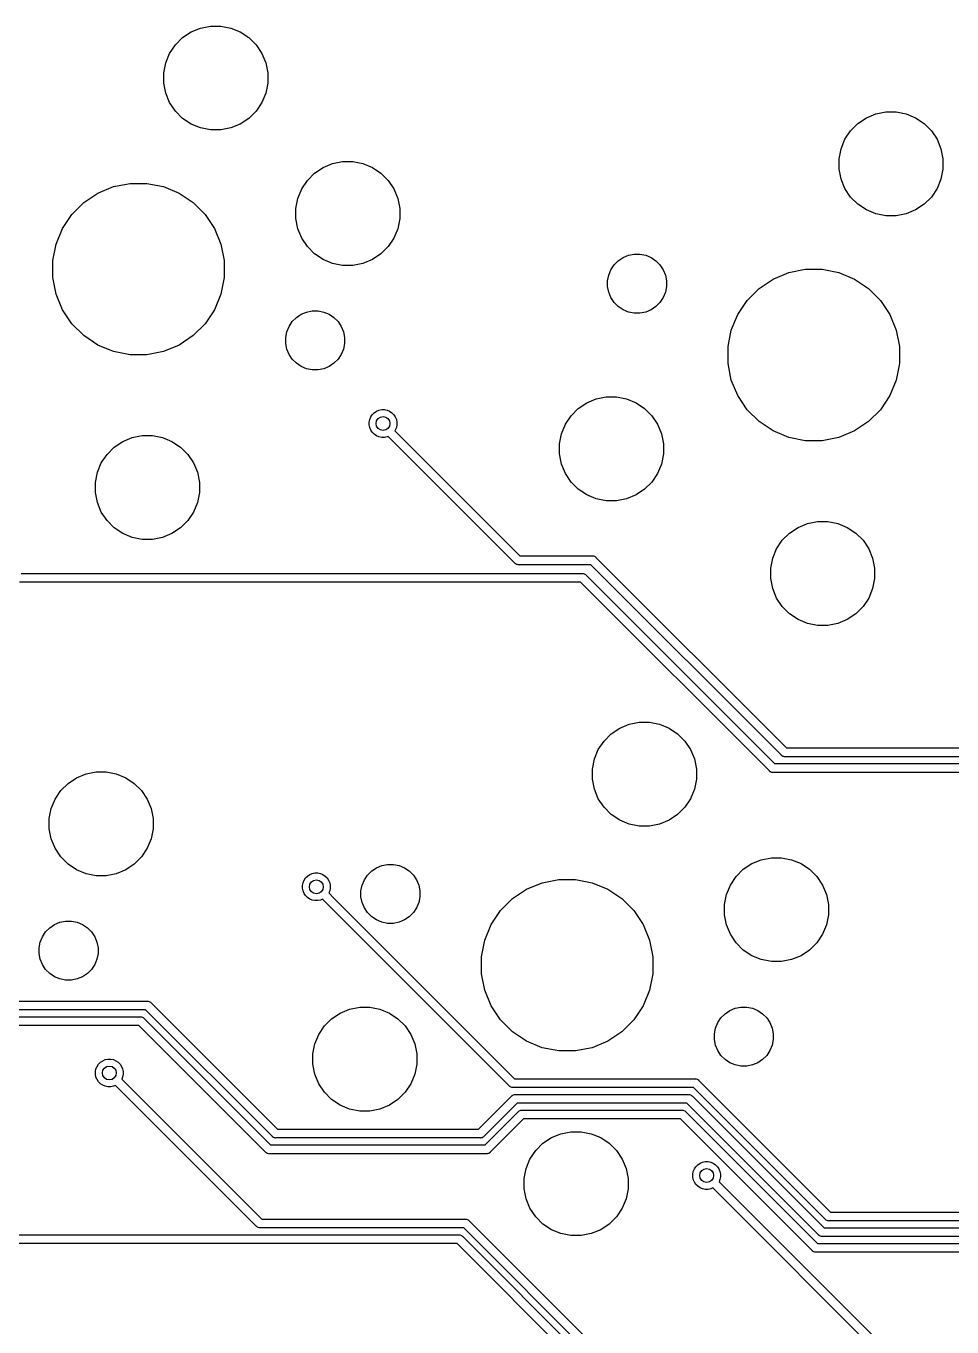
# Model space of a CAD drawing. Extents: x 0.3 to 11, y -13.3 to 4.6.
# Drawn here: x 1.891 to 2.943, y -9.571 to -8.092 of the extents above; entities that cross this region are included whole.
import ezdxf

# ---------------------------------------------------------------- set-up
doc = ezdxf.new("R2010")
doc.units = 0
doc.header["$MEASUREMENT"] = 0
doc.layers.add('BLACK', color=7, linetype='CONTINUOUS')

msp = doc.modelspace()

# ---------------------------------------------------------------- linework, layer by layer
at = {"layer": 'BLACK', "linetype": 'CONTINUOUS'}
for p, q in [((2.06868, -8.10551), (2.07835, -8.09904)), ((2.07835, -8.09904), (2.0891, -8.09459)), ((2.0891, -8.09459), (2.10051, -8.09232)), ((2.10051, -8.09232), (2.11214, -8.09232)), ((2.11214, -8.09232), (2.12355, -8.09459)), ((2.12355, -8.09459), (2.1343, -8.09904)), ((2.1343, -8.09904), (2.14397, -8.10551)), ((2.05399, -8.1234), (2.06046, -8.11373)), ((2.06046, -8.11373), (2.06868, -8.10551)), ((2.14397, -8.10551), (2.1522, -8.11373)), ((2.1522, -8.11373), (2.15866, -8.1234)), ((2.04954, -8.13415), (2.05399, -8.1234)), ((2.15866, -8.1234), (2.16311, -8.13415)), ((2.04727, -8.14556), (2.04954, -8.13415)), ((2.04727, -8.15719), (2.04727, -8.14556)), ((2.16311, -8.13415), (2.16538, -8.14556)), ((2.16538, -8.14556), (2.16538, -8.15719)), ((2.04954, -8.1686), (2.04727, -8.15719)), ((2.16538, -8.15719), (2.16311, -8.1686)), ((2.05399, -8.17935), (2.04954, -8.1686)), ((2.16311, -8.1686), (2.15866, -8.17935)), ((2.06046, -8.18902), (2.05399, -8.17935)), ((2.06868, -8.19725), (2.06046, -8.18902)), ((2.1522, -8.18902), (2.14397, -8.19725)), ((2.15866, -8.17935), (2.1522, -8.18902)), ((2.8564, -8.19229), (2.86781, -8.19002)), ((2.86781, -8.19002), (2.87945, -8.19002)), ((2.87945, -8.19002), (2.89086, -8.19229)), ((2.07835, -8.20371), (2.06868, -8.19725)), ((2.0891, -8.20816), (2.07835, -8.20371)), ((2.1343, -8.20371), (2.12355, -8.20816)), ((2.14397, -8.19725), (2.1343, -8.20371)), ((2.82776, -8.21143), (2.83599, -8.20321)), ((2.83599, -8.20321), (2.84566, -8.19674)), ((2.84566, -8.19674), (2.8564, -8.19229)), ((2.89086, -8.19229), (2.9016, -8.19674)), ((2.9016, -8.19674), (2.91128, -8.20321)), ((2.91128, -8.20321), (2.9195, -8.21143)), ((2.10051, -8.21043), (2.0891, -8.20816)), ((2.11214, -8.21043), (2.10051, -8.21043)), ((2.12355, -8.20816), (2.11214, -8.21043)), ((2.81684, -8.23185), (2.8213, -8.2211)), ((2.8213, -8.2211), (2.82776, -8.21143)), ((2.9195, -8.21143), (2.92596, -8.2211)), ((2.92596, -8.2211), (2.93042, -8.23185)), ((2.81458, -8.24326), (2.81684, -8.23185)), ((2.93042, -8.23185), (2.93269, -8.24326)), ((2.22842, -8.25309), (2.23917, -8.24864)), ((2.23917, -8.24864), (2.25058, -8.24637)), ((2.25058, -8.24637), (2.26221, -8.24637)), ((2.26221, -8.24637), (2.27362, -8.24864)), ((2.27362, -8.24864), (2.28437, -8.25309)), ((2.81458, -8.25489), (2.81458, -8.24326)), ((2.93269, -8.24326), (2.93269, -8.25489)), ((2.21053, -8.26778), (2.21875, -8.25955)), ((2.21875, -8.25955), (2.22842, -8.25309)), ((2.28437, -8.25309), (2.29404, -8.25955)), ((2.29404, -8.25955), (2.30227, -8.26778)), ((2.81684, -8.2663), (2.81458, -8.25489)), ((2.93269, -8.25489), (2.93042, -8.2663)), ((1.97242, -8.28222), (1.99015, -8.27487)), ((1.99015, -8.27487), (2.00898, -8.27113)), ((2.00898, -8.27113), (2.02817, -8.27113)), ((2.02817, -8.27113), (2.047, -8.27487)), ((2.047, -8.27487), (2.06473, -8.28222)), ((2.19961, -8.2882), (2.20406, -8.27745)), ((2.20406, -8.27745), (2.21053, -8.26778)), ((2.30227, -8.26778), (2.30873, -8.27745)), ((2.30873, -8.27745), (2.31318, -8.2882)), ((2.8213, -8.27705), (2.81684, -8.2663)), ((2.82776, -8.28672), (2.8213, -8.27705)), ((2.92596, -8.27705), (2.9195, -8.28672)), ((2.93042, -8.2663), (2.92596, -8.27705)), ((1.94289, -8.30646), (1.95646, -8.29288)), ((1.95646, -8.29288), (1.97242, -8.28222)), ((2.06473, -8.28222), (2.08069, -8.29288)), ((2.08069, -8.29288), (2.09426, -8.30646)), ((2.19734, -8.29961), (2.19961, -8.2882)), ((2.31318, -8.2882), (2.31545, -8.29961)), ((2.83599, -8.29495), (2.82776, -8.28672)), ((2.84566, -8.30141), (2.83599, -8.29495)), ((2.91128, -8.29495), (2.9016, -8.30141)), ((2.9195, -8.28672), (2.91128, -8.29495)), ((1.93222, -8.32242), (1.94289, -8.30646)), ((2.09426, -8.30646), (2.10493, -8.32242)), ((2.19734, -8.31124), (2.19734, -8.29961)), ((2.31545, -8.29961), (2.31545, -8.31124)), ((2.8564, -8.30586), (2.84566, -8.30141)), ((2.86781, -8.30813), (2.8564, -8.30586)), ((2.87945, -8.30813), (2.86781, -8.30813)), ((2.89086, -8.30586), (2.87945, -8.30813)), ((2.9016, -8.30141), (2.89086, -8.30586)), ((1.92488, -8.34015), (1.93222, -8.32242)), ((2.10493, -8.32242), (2.11227, -8.34015)), ((2.19961, -8.32265), (2.19734, -8.31124)), ((2.20406, -8.3334), (2.19961, -8.32265)), ((2.31318, -8.32265), (2.30873, -8.3334)), ((2.31545, -8.31124), (2.31318, -8.32265)), ((2.21053, -8.34307), (2.20406, -8.3334)), ((2.30873, -8.3334), (2.30227, -8.34307)), ((1.92113, -8.35897), (1.92488, -8.34015)), ((2.11227, -8.34015), (2.11601, -8.35897)), ((2.21875, -8.3513), (2.21053, -8.34307)), ((2.22842, -8.35776), (2.21875, -8.3513)), ((2.29404, -8.3513), (2.28437, -8.35776)), ((2.30227, -8.34307), (2.29404, -8.3513)), ((2.56924, -8.35547), (2.57534, -8.35294)), ((2.57534, -8.35294), (2.58181, -8.35166)), ((2.58181, -8.35166), (2.58841, -8.35166)), ((2.58841, -8.35166), (2.59488, -8.35294)), ((2.59488, -8.35294), (2.60098, -8.35547)), ((1.92113, -8.37817), (1.92113, -8.35897)), ((2.11601, -8.35897), (2.11601, -8.37817)), ((2.23917, -8.36221), (2.22842, -8.35776)), ((2.25058, -8.36448), (2.23917, -8.36221)), ((2.26221, -8.36448), (2.25058, -8.36448)), ((2.27362, -8.36221), (2.26221, -8.36448)), ((2.28437, -8.35776), (2.27362, -8.36221)), ((2.55542, -8.36929), (2.55909, -8.3638)), ((2.55909, -8.3638), (2.56376, -8.35914)), ((2.56376, -8.35914), (2.56924, -8.35547)), ((2.60098, -8.35547), (2.60647, -8.35914)), ((2.60647, -8.35914), (2.61113, -8.3638)), ((2.61113, -8.3638), (2.6148, -8.36929)), ((2.75746, -8.37258), (2.77628, -8.36883)), ((2.77628, -8.36883), (2.79548, -8.36883)), ((2.79548, -8.36883), (2.8143, -8.37258)), ((1.92488, -8.39699), (1.92113, -8.37817)), ((2.11601, -8.37817), (2.11227, -8.39699)), ((2.55161, -8.38186), (2.5529, -8.37538)), ((2.55161, -8.38846), (2.55161, -8.38186)), ((2.5529, -8.37538), (2.55542, -8.36929)), ((2.6148, -8.36929), (2.61732, -8.37538)), ((2.61732, -8.37538), (2.61861, -8.38186)), ((2.61861, -8.38186), (2.61861, -8.38846)), ((2.72376, -8.39058), (2.73972, -8.37992)), ((2.73972, -8.37992), (2.75746, -8.37258)), ((2.8143, -8.37258), (2.83203, -8.37992)), ((2.83203, -8.37992), (2.84799, -8.39058)), ((1.93222, -8.41473), (1.92488, -8.39699)), ((2.11227, -8.39699), (2.10493, -8.41473)), ((2.5529, -8.39493), (2.55161, -8.38846)), ((2.55542, -8.40102), (2.5529, -8.39493)), ((2.61732, -8.39493), (2.6148, -8.40102)), ((2.61861, -8.38846), (2.61732, -8.39493)), ((2.71019, -8.40416), (2.72376, -8.39058)), ((2.84799, -8.39058), (2.86157, -8.40416)), ((2.55909, -8.40651), (2.55542, -8.40102)), ((2.56376, -8.41118), (2.55909, -8.40651)), ((2.56924, -8.41484), (2.56376, -8.41118)), ((2.60647, -8.41118), (2.60098, -8.41484)), ((2.61113, -8.40651), (2.60647, -8.41118)), ((2.6148, -8.40102), (2.61113, -8.40651)), ((2.69953, -8.42012), (2.71019, -8.40416)), ((2.86157, -8.40416), (2.87223, -8.42012)), ((1.94289, -8.43069), (1.93222, -8.41473)), ((2.10493, -8.41473), (2.09426, -8.43069)), ((2.18965, -8.43382), (2.19332, -8.42833)), ((2.19332, -8.42833), (2.19799, -8.42367)), ((2.19799, -8.42367), (2.20347, -8.42)), ((2.20347, -8.42), (2.20957, -8.41747)), ((2.20957, -8.41747), (2.21604, -8.41619)), ((2.21604, -8.41619), (2.22264, -8.41619)), ((2.22264, -8.41619), (2.22911, -8.41747)), ((2.22911, -8.41747), (2.23521, -8.42)), ((2.23521, -8.42), (2.2407, -8.42367)), ((2.2407, -8.42367), (2.24536, -8.42833)), ((2.24536, -8.42833), (2.24903, -8.43382)), ((2.57534, -8.41737), (2.56924, -8.41484)), ((2.58181, -8.41866), (2.57534, -8.41737)), ((2.58841, -8.41866), (2.58181, -8.41866)), ((2.59488, -8.41737), (2.58841, -8.41866)), ((2.60098, -8.41484), (2.59488, -8.41737)), ((2.69218, -8.43785), (2.69953, -8.42012)), ((2.87223, -8.42012), (2.87957, -8.43785)), ((1.95646, -8.44426), (1.94289, -8.43069)), ((2.09426, -8.43069), (2.08069, -8.44426)), ((2.18584, -8.44639), (2.18713, -8.43991)), ((2.18713, -8.43991), (2.18965, -8.43382)), ((2.24903, -8.43382), (2.25155, -8.43991)), ((2.25155, -8.43991), (2.25284, -8.44639)), ((2.68844, -8.45667), (2.69218, -8.43785)), ((2.87957, -8.43785), (2.88332, -8.45667)), ((1.97242, -8.45492), (1.95646, -8.44426)), ((1.99015, -8.46227), (1.97242, -8.45492)), ((2.06473, -8.45492), (2.047, -8.46227)), ((2.08069, -8.44426), (2.06473, -8.45492)), ((2.18584, -8.45299), (2.18584, -8.44639)), ((2.18713, -8.45946), (2.18584, -8.45299)), ((2.25284, -8.45299), (2.25155, -8.45946)), ((2.25284, -8.44639), (2.25284, -8.45299)), ((2.68844, -8.47587), (2.68844, -8.45667)), ((2.88332, -8.45667), (2.88332, -8.47587)), ((2.00898, -8.46601), (1.99015, -8.46227)), ((2.02817, -8.46601), (2.00898, -8.46601)), ((2.047, -8.46227), (2.02817, -8.46601)), ((2.18965, -8.46555), (2.18713, -8.45946)), ((2.19332, -8.47104), (2.18965, -8.46555)), ((2.19799, -8.47571), (2.19332, -8.47104)), ((2.24536, -8.47104), (2.2407, -8.47571)), ((2.24903, -8.46555), (2.24536, -8.47104)), ((2.25155, -8.45946), (2.24903, -8.46555)), ((2.20347, -8.47937), (2.19799, -8.47571)), ((2.20957, -8.4819), (2.20347, -8.47937)), ((2.21604, -8.48319), (2.20957, -8.4819)), ((2.22264, -8.48319), (2.21604, -8.48319)), ((2.22911, -8.4819), (2.22264, -8.48319)), ((2.23521, -8.47937), (2.22911, -8.4819)), ((2.2407, -8.47571), (2.23521, -8.47937)), ((2.69218, -8.49469), (2.68844, -8.47587)), ((2.88332, -8.47587), (2.87957, -8.49469)), ((2.69953, -8.51243), (2.69218, -8.49469)), ((2.87957, -8.49469), (2.87223, -8.51243)), ((2.52797, -8.52061), (2.53872, -8.51616)), ((2.53872, -8.51616), (2.55013, -8.51389)), ((2.55013, -8.51389), (2.56176, -8.51389)), ((2.56176, -8.51389), (2.57317, -8.51616)), ((2.57317, -8.51616), (2.58392, -8.52061)), ((2.71019, -8.52839), (2.69953, -8.51243)), ((2.87223, -8.51243), (2.86157, -8.52839)), ((2.28422, -8.53406), (2.28642, -8.53186)), ((2.28642, -8.53186), (2.289, -8.53014)), ((2.289, -8.53014), (2.29186, -8.52895)), ((2.29186, -8.52895), (2.29491, -8.52835)), ((2.29491, -8.52835), (2.29801, -8.52835)), ((2.29801, -8.52835), (2.30105, -8.52895)), ((2.30105, -8.52895), (2.30392, -8.53014)), ((2.30392, -8.53014), (2.3065, -8.53186)), ((2.3065, -8.53186), (2.30869, -8.53406)), ((2.51008, -8.5353), (2.5183, -8.52707)), ((2.5183, -8.52707), (2.52797, -8.52061)), ((2.58392, -8.52061), (2.59359, -8.52707)), ((2.59359, -8.52707), (2.60182, -8.5353)), ((2.72376, -8.54196), (2.71019, -8.52839)), ((2.86157, -8.52839), (2.84799, -8.54196)), ((2.28071, -8.54254), (2.28131, -8.5395)), ((2.28071, -8.54565), (2.28071, -8.54254)), ((2.28131, -8.54869), (2.28071, -8.54565)), ((2.28131, -8.5395), (2.2825, -8.53664)), ((2.2825, -8.53664), (2.28422, -8.53406)), ((2.30869, -8.53406), (2.31041, -8.53664)), ((2.31041, -8.53664), (2.3116, -8.5395)), ((2.3116, -8.5395), (2.3122, -8.54254)), ((2.3122, -8.54565), (2.3116, -8.54869)), ((2.3122, -8.54254), (2.3122, -8.54565)), ((2.49916, -8.55572), (2.50361, -8.54497)), ((2.50361, -8.54497), (2.51008, -8.5353)), ((2.60182, -8.5353), (2.60828, -8.54497)), ((2.60828, -8.54497), (2.61273, -8.55572)), ((2.73972, -8.55262), (2.72376, -8.54196)), ((2.84799, -8.54196), (2.83203, -8.55262)), ((2.00071, -8.56448), (2.01145, -8.56002)), ((2.01145, -8.56002), (2.02286, -8.55776)), ((2.02286, -8.55776), (2.0345, -8.55776)), ((2.0345, -8.55776), (2.04591, -8.56002)), ((2.04591, -8.56002), (2.05665, -8.56448)), ((2.2825, -8.55155), (2.28131, -8.54869)), ((2.28422, -8.55413), (2.2825, -8.55155)), ((2.28642, -8.55633), (2.28422, -8.55413)), ((2.289, -8.55805), (2.28642, -8.55633)), ((2.29186, -8.55924), (2.289, -8.55805)), ((2.29491, -8.55984), (2.29186, -8.55924)), ((2.29801, -8.55984), (2.29491, -8.55984)), ((2.30105, -8.55924), (2.29801, -8.55984)), ((2.30212, -8.5588), (2.30105, -8.55924)), ((2.44629, -8.70297), (2.30212, -8.5588)), ((2.31041, -8.55155), (2.30985, -8.55239)), ((2.30985, -8.55239), (2.45207, -8.69461)), ((2.3116, -8.54869), (2.31041, -8.55155)), ((2.49689, -8.56713), (2.49916, -8.55572)), ((2.61273, -8.55572), (2.615, -8.56713)), ((2.75746, -8.55997), (2.73972, -8.55262)), ((2.77628, -8.56371), (2.75746, -8.55997)), ((2.8143, -8.55997), (2.79548, -8.56371)), ((2.83203, -8.55262), (2.8143, -8.55997)), ((1.98281, -8.57916), (1.99103, -8.57094)), ((1.99103, -8.57094), (2.00071, -8.56448)), ((2.05665, -8.56448), (2.06633, -8.57094)), ((2.06633, -8.57094), (2.07455, -8.57916)), ((2.49689, -8.57876), (2.49689, -8.56713)), ((2.615, -8.56713), (2.615, -8.57876)), ((2.79548, -8.56371), (2.77628, -8.56371)), ((1.97189, -8.59958), (1.97635, -8.58884)), ((1.97635, -8.58884), (1.98281, -8.57916)), ((2.07455, -8.57916), (2.08101, -8.58884)), ((2.08101, -8.58884), (2.08547, -8.59958)), ((2.49916, -8.59017), (2.49689, -8.57876)), ((2.50361, -8.60092), (2.49916, -8.59017)), ((2.61273, -8.59017), (2.60828, -8.60092)), ((2.615, -8.57876), (2.61273, -8.59017)), ((1.96962, -8.61099), (1.97189, -8.59958)), ((2.08547, -8.59958), (2.08774, -8.61099)), ((2.51008, -8.61059), (2.50361, -8.60092)), ((2.60828, -8.60092), (2.60182, -8.61059)), ((1.96962, -8.62263), (1.96962, -8.61099)), ((2.08774, -8.61099), (2.08774, -8.62263)), ((2.5183, -8.61882), (2.51008, -8.61059)), ((2.52797, -8.62528), (2.5183, -8.61882)), ((2.59359, -8.61882), (2.58392, -8.62528)), ((2.60182, -8.61059), (2.59359, -8.61882)), ((1.97189, -8.63404), (1.96962, -8.62263)), ((1.97635, -8.64478), (1.97189, -8.63404)), ((2.08547, -8.63404), (2.08101, -8.64478)), ((2.08774, -8.62263), (2.08547, -8.63404)), ((2.53872, -8.62973), (2.52797, -8.62528)), ((2.55013, -8.632), (2.53872, -8.62973)), ((2.56176, -8.632), (2.55013, -8.632)), ((2.57317, -8.62973), (2.56176, -8.632)), ((2.58392, -8.62528), (2.57317, -8.62973)), ((1.98281, -8.65446), (1.97635, -8.64478)), ((2.08101, -8.64478), (2.07455, -8.65446)), ((1.99103, -8.66268), (1.98281, -8.65446)), ((2.00071, -8.66914), (1.99103, -8.66268)), ((2.06633, -8.66268), (2.05665, -8.66914)), ((2.07455, -8.65446), (2.06633, -8.66268)), ((2.75834, -8.66864), (2.76801, -8.66218)), ((2.76801, -8.66218), (2.77876, -8.65773)), ((2.77876, -8.65773), (2.79017, -8.65546)), ((2.79017, -8.65546), (2.8018, -8.65546)), ((2.8018, -8.65546), (2.81321, -8.65773)), ((2.81321, -8.65773), (2.82396, -8.66218)), ((2.82396, -8.66218), (2.83363, -8.66864)), ((2.01145, -8.6736), (2.00071, -8.66914)), ((2.02286, -8.67587), (2.01145, -8.6736)), ((2.0345, -8.67587), (2.02286, -8.67587)), ((2.04591, -8.6736), (2.0345, -8.67587)), ((2.05665, -8.66914), (2.04591, -8.6736)), ((2.74365, -8.68654), (2.75011, -8.67687)), ((2.75011, -8.67687), (2.75834, -8.66864)), ((2.83363, -8.66864), (2.84186, -8.67687)), ((2.84186, -8.67687), (2.84832, -8.68654)), ((2.7392, -8.69729), (2.74365, -8.68654)), ((2.84832, -8.68654), (2.85277, -8.69729)), ((2.44645, -8.70316), (2.44629, -8.70297)), ((2.44721, -8.70378), (2.44645, -8.70316)), ((2.44808, -8.70425), (2.44721, -8.70378)), ((2.44902, -8.70453), (2.44808, -8.70425)), ((2.45, -8.70463), (2.44902, -8.70453)), ((2.45025, -8.70461), (2.45, -8.70463)), ((2.53257, -8.70461), (2.45025, -8.70461)), ((2.45207, -8.69461), (2.5344, -8.69461)), ((2.74912, -8.92116), (2.53257, -8.70461)), ((2.5344, -8.69461), (2.53465, -8.69458)), ((2.53465, -8.69458), (2.53489, -8.69461)), ((2.53489, -8.69461), (2.53563, -8.69468)), ((2.53563, -8.69468), (2.53657, -8.69496)), ((2.53657, -8.69496), (2.53744, -8.69543)), ((2.53744, -8.69543), (2.5382, -8.69605)), ((2.5382, -8.69605), (2.53836, -8.69624)), ((2.53836, -8.69624), (2.7549, -8.91279)), ((2.73693, -8.70869), (2.7392, -8.69729)), ((2.73693, -8.72033), (2.73693, -8.70869)), ((2.85277, -8.69729), (2.85504, -8.70869)), ((2.85504, -8.70869), (2.85504, -8.72033)), ((1.8853, -8.71445), (2.52275, -8.71445)), ((2.52275, -8.71445), (2.52299, -8.71443)), ((2.52299, -8.71443), (2.52324, -8.71445)), ((2.52324, -8.71445), (2.52397, -8.71452)), ((2.52397, -8.71452), (2.52492, -8.71481)), ((2.52492, -8.71481), (2.52578, -8.71527)), ((2.52578, -8.71527), (2.52655, -8.7159)), ((2.52655, -8.7159), (2.5267, -8.71609)), ((2.5267, -8.71609), (2.74128, -8.93067)), ((2.7392, -8.73174), (2.73693, -8.72033)), ((2.85504, -8.72033), (2.85277, -8.73174)), ((2.52092, -8.72445), (1.88347, -8.72445)), ((2.7355, -8.93903), (2.52092, -8.72445)), ((2.74365, -8.74248), (2.7392, -8.73174)), ((2.85277, -8.73174), (2.84832, -8.74248)), ((2.75011, -8.75216), (2.74365, -8.74248)), ((2.75834, -8.76038), (2.75011, -8.75216)), ((2.84186, -8.75216), (2.83363, -8.76038)), ((2.84832, -8.74248), (2.84186, -8.75216)), ((2.76801, -8.76685), (2.75834, -8.76038)), ((2.77876, -8.7713), (2.76801, -8.76685)), ((2.82396, -8.76685), (2.81321, -8.7713)), ((2.83363, -8.76038), (2.82396, -8.76685)), ((2.79017, -8.77357), (2.77876, -8.7713)), ((2.8018, -8.77357), (2.79017, -8.77357)), ((2.81321, -8.7713), (2.8018, -8.77357)), ((2.56544, -8.89031), (2.57619, -8.88585)), ((2.57619, -8.88585), (2.5876, -8.88358)), ((2.5876, -8.88358), (2.59923, -8.88358)), ((2.59923, -8.88358), (2.61064, -8.88585)), ((2.61064, -8.88585), (2.62139, -8.89031)), ((2.54754, -8.90499), (2.55577, -8.89677)), ((2.55577, -8.89677), (2.56544, -8.89031)), ((2.62139, -8.89031), (2.63106, -8.89677)), ((2.63106, -8.89677), (2.63928, -8.90499)), ((2.53663, -8.92541), (2.54108, -8.91467)), ((2.54108, -8.91467), (2.54754, -8.90499)), ((2.63928, -8.90499), (2.64575, -8.91467)), ((2.64575, -8.91467), (2.6502, -8.92541)), ((2.7549, -8.91279), (4.12977, -8.91279)), ((2.53436, -8.93682), (2.53663, -8.92541)), ((2.6502, -8.92541), (2.65247, -8.93682)), ((2.74128, -8.93067), (4.24208, -8.93067)), ((2.74928, -8.92135), (2.74912, -8.92116)), ((2.75004, -8.92197), (2.74928, -8.92135)), ((2.75091, -8.92244), (2.75004, -8.92197)), ((2.75185, -8.92272), (2.75091, -8.92244)), ((2.75259, -8.92279), (2.75185, -8.92272)), ((2.75283, -8.92282), (2.75259, -8.92279)), ((2.75259, -8.92279), (2.75259, -8.92279)), ((2.75308, -8.92279), (2.75283, -8.92282)), ((4.1316, -8.92279), (2.75308, -8.92279)), ((1.94821, -8.94665), (1.95895, -8.9422)), ((1.95895, -8.9422), (1.97036, -8.93993)), ((1.97036, -8.93993), (1.982, -8.93993)), ((1.982, -8.93993), (1.9934, -8.9422)), ((1.9934, -8.9422), (2.00415, -8.94665)), ((2.53436, -8.94846), (2.53436, -8.93682)), ((2.65247, -8.93682), (2.65247, -8.94846)), ((2.73566, -8.93922), (2.7355, -8.93903)), ((2.73642, -8.93985), (2.73566, -8.93922)), ((2.737, -8.94016), (2.73642, -8.93985)), ((2.73729, -8.94031), (2.737, -8.94016)), ((2.73823, -8.9406), (2.73729, -8.94031)), ((2.73921, -8.94069), (2.73823, -8.9406)), ((2.73946, -8.94067), (2.73921, -8.94069)), ((4.2439, -8.94067), (2.73946, -8.94067)), ((1.93031, -8.96134), (1.93853, -8.95312)), ((1.93853, -8.95312), (1.94821, -8.94665)), ((2.00415, -8.94665), (2.01382, -8.95312)), ((2.01382, -8.95312), (2.02205, -8.96134)), ((2.53663, -8.95987), (2.53436, -8.94846)), ((2.54108, -8.97061), (2.53663, -8.95987)), ((2.6502, -8.95987), (2.64575, -8.97061)), ((2.65247, -8.94846), (2.6502, -8.95987)), ((1.91939, -8.98176), (1.92385, -8.97101)), ((1.92385, -8.97101), (1.93031, -8.96134)), ((2.02205, -8.96134), (2.02851, -8.97101)), ((2.02851, -8.97101), (2.03296, -8.98176)), ((2.54754, -8.98029), (2.54108, -8.97061)), ((2.64575, -8.97061), (2.63928, -8.98029)), ((1.91712, -8.99317), (1.91939, -8.98176)), ((2.03296, -8.98176), (2.03523, -8.99317)), ((2.55577, -8.98851), (2.54754, -8.98029)), ((2.56544, -8.99497), (2.55577, -8.98851)), ((2.63106, -8.98851), (2.62139, -8.99497)), ((2.63928, -8.98029), (2.63106, -8.98851)), ((1.91712, -9.0048), (1.91712, -8.99317)), ((1.91939, -9.01621), (1.91712, -9.0048)), ((2.03523, -9.0048), (2.03296, -9.01621)), ((2.03523, -8.99317), (2.03523, -9.0048)), ((2.57619, -8.99943), (2.56544, -8.99497)), ((2.5876, -9.0017), (2.57619, -8.99943)), ((2.59923, -9.0017), (2.5876, -9.0017)), ((2.61064, -8.99943), (2.59923, -9.0017)), ((2.62139, -8.99497), (2.61064, -8.99943)), ((1.92385, -9.02696), (1.91939, -9.01621)), ((2.03296, -9.01621), (2.02851, -9.02696)), ((1.93031, -9.03663), (1.92385, -9.02696)), ((2.02851, -9.02696), (2.02205, -9.03663)), ((1.93853, -9.04486), (1.93031, -9.03663)), ((1.94821, -9.05132), (1.93853, -9.04486)), ((2.01382, -9.04486), (2.00415, -9.05132)), ((2.02205, -9.03663), (2.01382, -9.04486)), ((2.28354, -9.0527), (2.28902, -9.04903)), ((2.28902, -9.04903), (2.29512, -9.04651)), ((2.29512, -9.04651), (2.30159, -9.04522)), ((2.30159, -9.04522), (2.30819, -9.04522)), ((2.30819, -9.04522), (2.31466, -9.04651)), ((2.31466, -9.04651), (2.32076, -9.04903)), ((2.32076, -9.04903), (2.32625, -9.0527)), ((2.70584, -9.05082), (2.71551, -9.04435)), ((2.71551, -9.04435), (2.72626, -9.0399)), ((2.72626, -9.0399), (2.73767, -9.03763)), ((2.73767, -9.03763), (2.7493, -9.03763)), ((2.7493, -9.03763), (2.76071, -9.0399)), ((2.76071, -9.0399), (2.77146, -9.04435)), ((2.77146, -9.04435), (2.78113, -9.05082)), ((1.95895, -9.05577), (1.94821, -9.05132)), ((1.97036, -9.05804), (1.95895, -9.05577)), ((1.982, -9.05804), (1.97036, -9.05804)), ((1.9934, -9.05577), (1.982, -9.05804)), ((2.00415, -9.05132), (1.9934, -9.05577)), ((2.20553, -9.06608), (2.20671, -9.06321)), ((2.20671, -9.06321), (2.20844, -9.06063)), ((2.20844, -9.06063), (2.21063, -9.05844)), ((2.21063, -9.05844), (2.21321, -9.05671)), ((2.21321, -9.05671), (2.21608, -9.05553)), ((2.21608, -9.05553), (2.21912, -9.05492)), ((2.21912, -9.05492), (2.22222, -9.05492)), ((2.22222, -9.05492), (2.22526, -9.05553)), ((2.22526, -9.05553), (2.22813, -9.05671)), ((2.22813, -9.05671), (2.23071, -9.05844)), ((2.23071, -9.05844), (2.2329, -9.06063)), ((2.2329, -9.06063), (2.23462, -9.06321)), ((2.23462, -9.06321), (2.23581, -9.06608)), ((2.27268, -9.06895), (2.27521, -9.06285)), ((2.27521, -9.06285), (2.27887, -9.05736)), ((2.27887, -9.05736), (2.28354, -9.0527)), ((2.32625, -9.0527), (2.33091, -9.05736)), ((2.33091, -9.05736), (2.33458, -9.06285)), ((2.33458, -9.06285), (2.33711, -9.06895)), ((2.47724, -9.06614), (2.49606, -9.06239)), ((2.49606, -9.06239), (2.51526, -9.06239)), ((2.51526, -9.06239), (2.53408, -9.06614)), ((2.69115, -9.06872), (2.69761, -9.05904)), ((2.69761, -9.05904), (2.70584, -9.05082)), ((2.78113, -9.05082), (2.78935, -9.05904)), ((2.78935, -9.05904), (2.79582, -9.06872)), ((2.20492, -9.06912), (2.20553, -9.06608)), ((2.20492, -9.07222), (2.20492, -9.06912)), ((2.20553, -9.07526), (2.20492, -9.07222)), ((2.20671, -9.07813), (2.20553, -9.07526)), ((2.20844, -9.08071), (2.20671, -9.07813)), ((2.23581, -9.07526), (2.23479, -9.07772)), ((2.23479, -9.07772), (2.24013, -9.08306)), ((2.23581, -9.06608), (2.23642, -9.06912)), ((2.23642, -9.07222), (2.23581, -9.07526)), ((2.23642, -9.06912), (2.23642, -9.07222)), ((2.27139, -9.07542), (2.27268, -9.06895)), ((2.27139, -9.08202), (2.27139, -9.07542)), ((2.33711, -9.06895), (2.33839, -9.07542)), ((2.33839, -9.07542), (2.33839, -9.08202)), ((2.44355, -9.08415), (2.45951, -9.07348)), ((2.45951, -9.07348), (2.47724, -9.06614)), ((2.53408, -9.06614), (2.55182, -9.07348)), ((2.55182, -9.07348), (2.56778, -9.08415)), ((2.6867, -9.07946), (2.69115, -9.06872)), ((2.79582, -9.06872), (2.80027, -9.07946)), ((2.21063, -9.0829), (2.20844, -9.08071)), ((2.21321, -9.08462), (2.21063, -9.0829)), ((2.21608, -9.08581), (2.21321, -9.08462)), ((2.21912, -9.08642), (2.21608, -9.08581)), ((2.22222, -9.08642), (2.21912, -9.08642)), ((2.22526, -9.08581), (2.22222, -9.08642)), ((2.22772, -9.08479), (2.22526, -9.08581)), ((2.23306, -9.09013), (2.22772, -9.08479)), ((2.44007, -9.29714), (2.23306, -9.09013)), ((2.23306, -9.09013), (2.23306, -9.09013)), ((2.24013, -9.08306), (2.24013, -9.08306)), ((2.24013, -9.08306), (2.44585, -9.28878)), ((2.27268, -9.08849), (2.27139, -9.08202)), ((2.27521, -9.09459), (2.27268, -9.08849)), ((2.33711, -9.08849), (2.33458, -9.09459)), ((2.33839, -9.08202), (2.33711, -9.08849)), ((2.42997, -9.09772), (2.44355, -9.08415)), ((2.56778, -9.08415), (2.58135, -9.09772)), ((2.68443, -9.09087), (2.6867, -9.07946)), ((2.68443, -9.10251), (2.68443, -9.09087)), ((2.80027, -9.07946), (2.80254, -9.09087)), ((2.80254, -9.09087), (2.80254, -9.10251)), ((2.27887, -9.10007), (2.27521, -9.09459)), ((2.28354, -9.10474), (2.27887, -9.10007)), ((2.28902, -9.10841), (2.28354, -9.10474)), ((2.29512, -9.11093), (2.28902, -9.10841)), ((2.32076, -9.10841), (2.31466, -9.11093)), ((2.32625, -9.10474), (2.32076, -9.10841)), ((2.33091, -9.10007), (2.32625, -9.10474)), ((2.33458, -9.09459), (2.33091, -9.10007)), ((2.41931, -9.11368), (2.42997, -9.09772)), ((2.58135, -9.09772), (2.59201, -9.11368)), ((2.6867, -9.11391), (2.68443, -9.10251)), ((2.80254, -9.10251), (2.80027, -9.11391)), ((1.90944, -9.12738), (1.9131, -9.12189)), ((1.9131, -9.12189), (1.91777, -9.11723)), ((1.91777, -9.11723), (1.92326, -9.11356)), ((1.92326, -9.11356), (1.92935, -9.11104)), ((1.92935, -9.11104), (1.93583, -9.10975)), ((1.93583, -9.10975), (1.94242, -9.10975)), ((1.94242, -9.10975), (1.9489, -9.11104)), ((1.9489, -9.11104), (1.95499, -9.11356)), ((1.95499, -9.11356), (1.96048, -9.11723)), ((1.96048, -9.11723), (1.96515, -9.12189)), ((1.96515, -9.12189), (1.96881, -9.12738)), ((2.30159, -9.11222), (2.29512, -9.11093)), ((2.30819, -9.11222), (2.30159, -9.11222)), ((2.31466, -9.11093), (2.30819, -9.11222)), ((2.41196, -9.13141), (2.41931, -9.11368)), ((2.59201, -9.11368), (2.59936, -9.13141)), ((2.69115, -9.12466), (2.6867, -9.11391)), ((2.80027, -9.11391), (2.79582, -9.12466)), ((1.90562, -9.13995), (1.90691, -9.13348)), ((1.90691, -9.13348), (1.90944, -9.12738)), ((1.96881, -9.12738), (1.97134, -9.13348)), ((1.97134, -9.13348), (1.97262, -9.13995)), ((2.40822, -9.15024), (2.41196, -9.13141)), ((2.59936, -9.13141), (2.6031, -9.15024)), ((2.69761, -9.13433), (2.69115, -9.12466)), ((2.70584, -9.14256), (2.69761, -9.13433)), ((2.78935, -9.13433), (2.78113, -9.14256)), ((2.79582, -9.12466), (2.78935, -9.13433)), ((1.90562, -9.14655), (1.90562, -9.13995)), ((1.90691, -9.15302), (1.90562, -9.14655)), ((1.97262, -9.14655), (1.97134, -9.15302)), ((1.97262, -9.13995), (1.97262, -9.14655)), ((2.40822, -9.16943), (2.40822, -9.15024)), ((2.6031, -9.15024), (2.6031, -9.16943)), ((2.71551, -9.14902), (2.70584, -9.14256)), ((2.72626, -9.15347), (2.71551, -9.14902)), ((2.77146, -9.14902), (2.76071, -9.15347)), ((2.78113, -9.14256), (2.77146, -9.14902)), ((1.90944, -9.15912), (1.90691, -9.15302)), ((1.9131, -9.1646), (1.90944, -9.15912)), ((1.91777, -9.16927), (1.9131, -9.1646)), ((1.96515, -9.1646), (1.96048, -9.16927)), ((1.96881, -9.15912), (1.96515, -9.1646)), ((1.97134, -9.15302), (1.96881, -9.15912)), ((2.73767, -9.15574), (2.72626, -9.15347)), ((2.7493, -9.15574), (2.73767, -9.15574)), ((2.76071, -9.15347), (2.7493, -9.15574)), ((1.92326, -9.17294), (1.91777, -9.16927)), ((1.92935, -9.17546), (1.92326, -9.17294)), ((1.93583, -9.17675), (1.92935, -9.17546)), ((1.94242, -9.17675), (1.93583, -9.17675)), ((1.9489, -9.17546), (1.94242, -9.17675)), ((1.95499, -9.17294), (1.9489, -9.17546)), ((1.96048, -9.16927), (1.95499, -9.17294)), ((2.41196, -9.18826), (2.40822, -9.16943)), ((2.6031, -9.16943), (2.59936, -9.18826)), ((2.41931, -9.20599), (2.41196, -9.18826)), ((2.59936, -9.18826), (2.59201, -9.20599)), ((2.02667, -9.21051), (1.69796, -9.21051)), ((1.69979, -9.20051), (2.02849, -9.20051)), ((2.1707, -9.35454), (2.02667, -9.21051)), ((2.02849, -9.20051), (2.02874, -9.20049)), ((2.02874, -9.20049), (2.02899, -9.20051)), ((2.02899, -9.20051), (2.02972, -9.20058)), ((2.02972, -9.20058), (2.03066, -9.20087)), ((2.03066, -9.20087), (2.03153, -9.20133)), ((2.03153, -9.20133), (2.03229, -9.20196)), ((2.03229, -9.20196), (2.03245, -9.20215)), ((2.03245, -9.20215), (2.17648, -9.34618)), ((2.24776, -9.21417), (2.2585, -9.20972)), ((2.2585, -9.20972), (2.26991, -9.20745)), ((2.26991, -9.20745), (2.28155, -9.20745)), ((2.28155, -9.20745), (2.29295, -9.20972)), ((2.29295, -9.20972), (2.3037, -9.21417)), ((2.42997, -9.22195), (2.41931, -9.20599)), ((2.59201, -9.20599), (2.58135, -9.22195)), ((2.68507, -9.21493), (2.69056, -9.21126)), ((2.69056, -9.21126), (2.69666, -9.20874)), ((2.69666, -9.20874), (2.70313, -9.20745)), ((2.70313, -9.20745), (2.70973, -9.20745)), ((2.70973, -9.20745), (2.7162, -9.20874)), ((2.7162, -9.20874), (2.7223, -9.21126)), ((2.7223, -9.21126), (2.72778, -9.21493)), ((1.69239, -9.21839), (2.02078, -9.21839)), ((2.02078, -9.21839), (2.02102, -9.21836)), ((2.02102, -9.21836), (2.022, -9.21846)), ((2.022, -9.21846), (2.02295, -9.21874)), ((2.02295, -9.21874), (2.02382, -9.21921)), ((2.02382, -9.21921), (2.02382, -9.21921)), ((2.02382, -9.21921), (2.02382, -9.21921)), ((2.02382, -9.21921), (2.02458, -9.21983)), ((2.02458, -9.21983), (2.02473, -9.22002)), ((2.02473, -9.22002), (2.16876, -9.36406)), ((2.22986, -9.22886), (2.23808, -9.22064)), ((2.23808, -9.22064), (2.24776, -9.21417)), ((2.3037, -9.21417), (2.31337, -9.22064)), ((2.31337, -9.22064), (2.3216, -9.22886)), ((2.44355, -9.23552), (2.42997, -9.22195)), ((2.58135, -9.22195), (2.56778, -9.23552)), ((2.67422, -9.23118), (2.67674, -9.22508)), ((2.67674, -9.22508), (2.68041, -9.2196)), ((2.68041, -9.2196), (2.68507, -9.21493)), ((2.72778, -9.21493), (2.73245, -9.2196)), ((2.73245, -9.2196), (2.73612, -9.22508)), ((2.73612, -9.22508), (2.73864, -9.23118)), ((2.01895, -9.22839), (1.69056, -9.22839)), ((2.16298, -9.37242), (2.01895, -9.22839)), ((2.21894, -9.24928), (2.2234, -9.23853)), ((2.2234, -9.23853), (2.22986, -9.22886)), ((2.3216, -9.22886), (2.32806, -9.23853)), ((2.32806, -9.23853), (2.33251, -9.24928)), ((2.45951, -9.24619), (2.44355, -9.23552)), ((2.56778, -9.23552), (2.55182, -9.24619)), ((2.67293, -9.23765), (2.67422, -9.23118)), ((2.67293, -9.24425), (2.67293, -9.23765)), ((2.73864, -9.23118), (2.73993, -9.23765)), ((2.73993, -9.23765), (2.73993, -9.24425)), ((2.21667, -9.26069), (2.21894, -9.24928)), ((2.33251, -9.24928), (2.33478, -9.26069)), ((2.47724, -9.25353), (2.45951, -9.24619)), ((2.49606, -9.25728), (2.47724, -9.25353)), ((2.53408, -9.25353), (2.51526, -9.25728)), ((2.55182, -9.24619), (2.53408, -9.25353)), ((2.67422, -9.25072), (2.67293, -9.24425)), ((2.67674, -9.25682), (2.67422, -9.25072)), ((2.73864, -9.25072), (2.73612, -9.25682)), ((2.73993, -9.24425), (2.73864, -9.25072)), ((1.9732, -9.27224), (1.97539, -9.27005)), ((1.97539, -9.27005), (1.97797, -9.26833)), ((1.97797, -9.26833), (1.98084, -9.26714)), ((1.98084, -9.26714), (1.98388, -9.26654)), ((1.98388, -9.26654), (1.98698, -9.26654)), ((1.98698, -9.26654), (1.99003, -9.26714)), ((1.99003, -9.26714), (1.99289, -9.26833)), ((1.99289, -9.26833), (1.99547, -9.27005)), ((1.99547, -9.27005), (1.99767, -9.27224)), ((2.21667, -9.27232), (2.21667, -9.26069)), ((2.33478, -9.26069), (2.33478, -9.27232)), ((2.51526, -9.25728), (2.49606, -9.25728)), ((2.68041, -9.26231), (2.67674, -9.25682)), ((2.68507, -9.26697), (2.68041, -9.26231)), ((2.69056, -9.27064), (2.68507, -9.26697)), ((2.69666, -9.27316), (2.69056, -9.27064)), ((2.7223, -9.27064), (2.7162, -9.27316)), ((2.72778, -9.26697), (2.7223, -9.27064)), ((2.73245, -9.26231), (2.72778, -9.26697)), ((2.73612, -9.25682), (2.73245, -9.26231)), ((1.96969, -9.28073), (1.97029, -9.27769)), ((1.96969, -9.28383), (1.96969, -9.28073)), ((1.97029, -9.28688), (1.96969, -9.28383)), ((1.97029, -9.27769), (1.97148, -9.27482)), ((1.97148, -9.27482), (1.9732, -9.27224)), ((1.99767, -9.27224), (1.99939, -9.27482)), ((1.99939, -9.27482), (2.00058, -9.27769)), ((2.00058, -9.27769), (2.00118, -9.28073)), ((2.00118, -9.28383), (2.00058, -9.28688)), ((2.00118, -9.28073), (2.00118, -9.28383)), ((2.21894, -9.28373), (2.21667, -9.27232)), ((2.2234, -9.29448), (2.21894, -9.28373)), ((2.33251, -9.28373), (2.32806, -9.29448)), ((2.33478, -9.27232), (2.33251, -9.28373)), ((2.70313, -9.27445), (2.69666, -9.27316)), ((2.70973, -9.27445), (2.70313, -9.27445)), ((2.7162, -9.27316), (2.70973, -9.27445)), ((1.97148, -9.28974), (1.97029, -9.28688)), ((1.9732, -9.29232), (1.97148, -9.28974)), ((1.97539, -9.29452), (1.9732, -9.29232)), ((1.97797, -9.29624), (1.97539, -9.29452)), ((1.98084, -9.29743), (1.97797, -9.29624)), ((1.98388, -9.29803), (1.98084, -9.29743)), ((1.98698, -9.29803), (1.98388, -9.29803)), ((1.99003, -9.29743), (1.98698, -9.29803)), ((1.99249, -9.29641), (1.99003, -9.29743)), ((1.99782, -9.30174), (1.99249, -9.29641)), ((2.00058, -9.28688), (1.99956, -9.28934)), ((1.99956, -9.28934), (2.00489, -9.29467)), ((2.00489, -9.29467), (2.00489, -9.29467)), ((2.00489, -9.29467), (2.15861, -9.44839)), ((2.22986, -9.30415), (2.2234, -9.29448)), ((2.32806, -9.29448), (2.3216, -9.30415)), ((2.44023, -9.29733), (2.44007, -9.29714)), ((2.44075, -9.29776), (2.44023, -9.29733)), ((2.44099, -9.29796), (2.44075, -9.29776)), ((2.44186, -9.29842), (2.44099, -9.29796)), ((2.4428, -9.29871), (2.44186, -9.29842)), ((2.44378, -9.2988), (2.4428, -9.29871)), ((2.44402, -9.29878), (2.44378, -9.2988)), ((2.64923, -9.29878), (2.44402, -9.29878)), ((2.44585, -9.28878), (2.65105, -9.28878)), ((2.79917, -9.44872), (2.64923, -9.29878)), ((2.65105, -9.28878), (2.6513, -9.28875)), ((2.6513, -9.28875), (2.65155, -9.28878)), ((2.65155, -9.28878), (2.65228, -9.28885)), ((2.65228, -9.28885), (2.65322, -9.28914)), ((2.65322, -9.28914), (2.65409, -9.2896)), ((2.65409, -9.2896), (2.65485, -9.29023)), ((2.65485, -9.29023), (2.65501, -9.29042)), ((2.65501, -9.29042), (2.80495, -9.44035)), ((2.15283, -9.45675), (1.99782, -9.30174)), ((1.99782, -9.30174), (1.99782, -9.30174)), ((2.23808, -9.31238), (2.22986, -9.30415)), ((2.24776, -9.31884), (2.23808, -9.31238)), ((2.31337, -9.31238), (2.3037, -9.31884)), ((2.3216, -9.30415), (2.31337, -9.31238)), ((2.40509, -9.34618), (2.44298, -9.30829)), ((2.44298, -9.30829), (2.44314, -9.3081)), ((2.44314, -9.3081), (2.44333, -9.30794)), ((2.44333, -9.30794), (2.4439, -9.30748)), ((2.4439, -9.30748), (2.44477, -9.30701)), ((2.44477, -9.30701), (2.44571, -9.30673)), ((2.44571, -9.30673), (2.44669, -9.30663)), ((2.44669, -9.30663), (2.44694, -9.30665)), ((2.44694, -9.30665), (2.64365, -9.30665)), ((2.64365, -9.30665), (2.6439, -9.30663)), ((2.6439, -9.30663), (2.64488, -9.30673)), ((2.64488, -9.30673), (2.64582, -9.30701)), ((2.64582, -9.30701), (2.64669, -9.30748)), ((2.64669, -9.30748), (2.64745, -9.3081)), ((2.64745, -9.3081), (2.64761, -9.30829)), ((2.64761, -9.30829), (2.79754, -9.45823)), ((2.2585, -9.32329), (2.24776, -9.31884)), ((2.26991, -9.32556), (2.2585, -9.32329)), ((2.28155, -9.32556), (2.26991, -9.32556)), ((2.29295, -9.32329), (2.28155, -9.32556)), ((2.3037, -9.31884), (2.29295, -9.32329)), ((2.44876, -9.31665), (2.41087, -9.35454)), ((2.4125, -9.36406), (2.45039, -9.32617)), ((2.64183, -9.31665), (2.44876, -9.31665)), ((2.45039, -9.32617), (2.45054, -9.32598)), ((2.45054, -9.32598), (2.4513, -9.32535)), ((2.4513, -9.32535), (2.45217, -9.32489)), ((2.45217, -9.32489), (2.45311, -9.3246)), ((2.45311, -9.3246), (2.45385, -9.32453)), ((2.45385, -9.32453), (2.45409, -9.3245)), ((2.45409, -9.3245), (2.45434, -9.32453)), ((2.45434, -9.32453), (2.63625, -9.32453)), ((2.63625, -9.32453), (2.63649, -9.3245)), ((2.63649, -9.3245), (2.63674, -9.32453)), ((2.63674, -9.32453), (2.63747, -9.3246)), ((2.63747, -9.3246), (2.63842, -9.32489)), ((2.63842, -9.32489), (2.63928, -9.32535)), ((2.63928, -9.32535), (2.64005, -9.32598)), ((2.64005, -9.32598), (2.6402, -9.32617)), ((2.6402, -9.32617), (2.79014, -9.4761)), ((2.79176, -9.46659), (2.64183, -9.31665)), ((2.45617, -9.33453), (2.41828, -9.37242)), ((2.63442, -9.33453), (2.45617, -9.33453)), ((2.78436, -9.48446), (2.63442, -9.33453)), ((2.17086, -9.35473), (2.1707, -9.35454)), ((2.17162, -9.35536), (2.17086, -9.35473)), ((2.17237, -9.35576), (2.17162, -9.35536)), ((2.17249, -9.35582), (2.17237, -9.35576)), ((2.17343, -9.35611), (2.17249, -9.35582)), ((2.17441, -9.35621), (2.17343, -9.35611)), ((2.17465, -9.35618), (2.17441, -9.35621)), ((2.40692, -9.35618), (2.17465, -9.35618)), ((2.17648, -9.34618), (2.40509, -9.34618)), ((2.40716, -9.35621), (2.40692, -9.35618)), ((2.40741, -9.35618), (2.40716, -9.35621)), ((2.40814, -9.35611), (2.40741, -9.35618)), ((2.40909, -9.35582), (2.40814, -9.35611)), ((2.40995, -9.35536), (2.40909, -9.35582)), ((2.41072, -9.35473), (2.40995, -9.35536)), ((2.41087, -9.35454), (2.41072, -9.35473)), ((2.47812, -9.3622), (2.48779, -9.35574)), ((2.48779, -9.35574), (2.49854, -9.35129)), ((2.49854, -9.35129), (2.50995, -9.34902)), ((2.50995, -9.34902), (2.52158, -9.34902)), ((2.52158, -9.34902), (2.53299, -9.35129)), ((2.53299, -9.35129), (2.54374, -9.35574)), ((2.54374, -9.35574), (2.55341, -9.3622)), ((2.16314, -9.37261), (2.16298, -9.37242)), ((2.1639, -9.37323), (2.16314, -9.37261)), ((2.16477, -9.3737), (2.1639, -9.37323)), ((2.16571, -9.37398), (2.16477, -9.3737)), ((2.16669, -9.37408), (2.16571, -9.37398)), ((2.16694, -9.37406), (2.16669, -9.37408)), ((2.41432, -9.37406), (2.16694, -9.37406)), ((2.16876, -9.36406), (2.4125, -9.36406)), ((2.41457, -9.37408), (2.41432, -9.37406)), ((2.41481, -9.37406), (2.41457, -9.37408)), ((2.41555, -9.37398), (2.41481, -9.37406)), ((2.41649, -9.3737), (2.41555, -9.37398)), ((2.41736, -9.37323), (2.41649, -9.3737)), ((2.41812, -9.37261), (2.41736, -9.37323)), ((2.41828, -9.37242), (2.41812, -9.37261)), ((2.46343, -9.3801), (2.4699, -9.37043)), ((2.4699, -9.37043), (2.47812, -9.3622)), ((2.55341, -9.3622), (2.56164, -9.37043)), ((2.56164, -9.37043), (2.5681, -9.3801)), ((2.45898, -9.39085), (2.46343, -9.3801)), ((2.5681, -9.3801), (2.57255, -9.39085)), ((2.65021, -9.39136), (2.65194, -9.38878)), ((2.65194, -9.38878), (2.65413, -9.38659)), ((2.65413, -9.38659), (2.65671, -9.38487)), ((2.65671, -9.38487), (2.65958, -9.38368)), ((2.65958, -9.38368), (2.66262, -9.38308)), ((2.66262, -9.38308), (2.66572, -9.38308)), ((2.66572, -9.38308), (2.66876, -9.38368)), ((2.66876, -9.38368), (2.67163, -9.38487)), ((2.67163, -9.38487), (2.67421, -9.38659)), ((2.67421, -9.38659), (2.6764, -9.38878)), ((2.6764, -9.38878), (2.67812, -9.39136)), ((2.45671, -9.40226), (2.45898, -9.39085)), ((2.45671, -9.41389), (2.45671, -9.40226)), ((2.57255, -9.39085), (2.57482, -9.40226)), ((2.57482, -9.40226), (2.57482, -9.41389)), ((2.64842, -9.39727), (2.64903, -9.39423)), ((2.64842, -9.40037), (2.64842, -9.39727)), ((2.64903, -9.40342), (2.64842, -9.40037)), ((2.64903, -9.39423), (2.65021, -9.39136)), ((2.65021, -9.40628), (2.64903, -9.40342)), ((2.67812, -9.39136), (2.67931, -9.39423)), ((2.67931, -9.40342), (2.67829, -9.40588)), ((2.67931, -9.39423), (2.67992, -9.39727)), ((2.67992, -9.40037), (2.67931, -9.40342)), ((2.67992, -9.39727), (2.67992, -9.40037)), ((2.45898, -9.4253), (2.45671, -9.41389)), ((2.57482, -9.41389), (2.57255, -9.4253)), ((2.65194, -9.40886), (2.65021, -9.40628)), ((2.65413, -9.41106), (2.65194, -9.40886)), ((2.65671, -9.41278), (2.65413, -9.41106)), ((2.65958, -9.41397), (2.65671, -9.41278)), ((2.66262, -9.41457), (2.65958, -9.41397)), ((2.66572, -9.41457), (2.66262, -9.41457)), ((2.66876, -9.41397), (2.66572, -9.41457)), ((2.67122, -9.41295), (2.66876, -9.41397)), ((2.67655, -9.41828), (2.67122, -9.41295)), ((2.67656, -9.41828), (2.67655, -9.41828)), ((2.8625, -9.60423), (2.67656, -9.41828)), ((2.67829, -9.40588), (2.68363, -9.41121)), ((2.68363, -9.41121), (2.68363, -9.41121)), ((2.68363, -9.41121), (2.86828, -9.59587)), ((2.46343, -9.43605), (2.45898, -9.4253)), ((2.57255, -9.4253), (2.5681, -9.43605)), ((2.15861, -9.44839), (2.39003, -9.44839)), ((2.39003, -9.44839), (2.39028, -9.44836)), ((2.39028, -9.44836), (2.39052, -9.44839)), ((2.39052, -9.44839), (2.39126, -9.44846)), ((2.39126, -9.44846), (2.3922, -9.44874)), ((2.4699, -9.44572), (2.46343, -9.43605)), ((2.47812, -9.45395), (2.4699, -9.44572)), ((2.56164, -9.44572), (2.55341, -9.45395)), ((2.5681, -9.43605), (2.56164, -9.44572)), ((2.80495, -9.44035), (3.14313, -9.44035)), ((2.15298, -9.45694), (2.15283, -9.45675)), ((2.15374, -9.45756), (2.15298, -9.45694)), ((2.15461, -9.45803), (2.15374, -9.45756)), ((2.15555, -9.45831), (2.15461, -9.45803)), ((2.15653, -9.45841), (2.15555, -9.45831)), ((2.15678, -9.45839), (2.15653, -9.45841)), ((2.38821, -9.45839), (2.15678, -9.45839)), ((2.55192, -9.6221), (2.38821, -9.45839)), ((2.3922, -9.44874), (2.39307, -9.44921)), ((2.39307, -9.44921), (2.39383, -9.44983)), ((2.39383, -9.44983), (2.39399, -9.45002)), ((2.39399, -9.45002), (2.5577, -9.61374)), ((2.48779, -9.46041), (2.47812, -9.45395)), ((2.49854, -9.46486), (2.48779, -9.46041)), ((2.54374, -9.46041), (2.53299, -9.46486)), ((2.55341, -9.45395), (2.54374, -9.46041)), ((2.79754, -9.45823), (3.15053, -9.45823)), ((2.79932, -9.44891), (2.79917, -9.44872)), ((2.80008, -9.44953), (2.79932, -9.44891)), ((2.80095, -9.45), (2.80008, -9.44953)), ((2.80189, -9.45028), (2.80095, -9.45)), ((2.80287, -9.45038), (2.80189, -9.45028)), ((2.80312, -9.45035), (2.80287, -9.45038)), ((3.14495, -9.45035), (2.80312, -9.45035)), ((2.3808, -9.47626), (1.6845, -9.47626)), ((1.68632, -9.46626), (2.38263, -9.46626)), ((2.54452, -9.63998), (2.3808, -9.47626)), ((2.38263, -9.46626), (2.38288, -9.46624)), ((2.38288, -9.46624), (2.38312, -9.46626)), ((2.38312, -9.46626), (2.38386, -9.46633)), ((2.38386, -9.46633), (2.3848, -9.46662)), ((2.3848, -9.46662), (2.38567, -9.46708)), ((2.38567, -9.46708), (2.38643, -9.46771)), ((2.38643, -9.46771), (2.38658, -9.4679)), ((2.38658, -9.4679), (2.5503, -9.63161)), ((2.50995, -9.46713), (2.49854, -9.46486)), ((2.52158, -9.46713), (2.50995, -9.46713)), ((2.53299, -9.46486), (2.52158, -9.46713)), ((2.79014, -9.4761), (3.15856, -9.4761)), ((2.79192, -9.46678), (2.79176, -9.46659)), ((2.79211, -9.46694), (2.79192, -9.46678)), ((2.79268, -9.46741), (2.79211, -9.46694)), ((2.79211, -9.46694), (2.79211, -9.46694)), ((2.79355, -9.46787), (2.79268, -9.46741)), ((2.79449, -9.46816), (2.79355, -9.46787)), ((2.79547, -9.46825), (2.79449, -9.46816)), ((2.79572, -9.46823), (2.79547, -9.46825)), ((3.15236, -9.46823), (2.79572, -9.46823)), ((2.78451, -9.48466), (2.78436, -9.48446)), ((2.78528, -9.48528), (2.78451, -9.48466)), ((2.78614, -9.48574), (2.78528, -9.48528)), ((2.78709, -9.48603), (2.78614, -9.48574)), ((2.78807, -9.48613), (2.78709, -9.48603)), ((2.78831, -9.4861), (2.78807, -9.48613)), ((3.16038, -9.4861), (2.78831, -9.4861))]:
    msp.add_line(p, q, dxfattribs=at)
at = {"layer": 'BLACK'}
for centre in [(2.29646, -8.54409), (2.22067, -9.07067), (1.98543, -9.28228), (2.66417, -9.39882)]:
    msp.add_circle(centre, 0.00787, dxfattribs=at)

doc.saveas('drawing.dxf')
